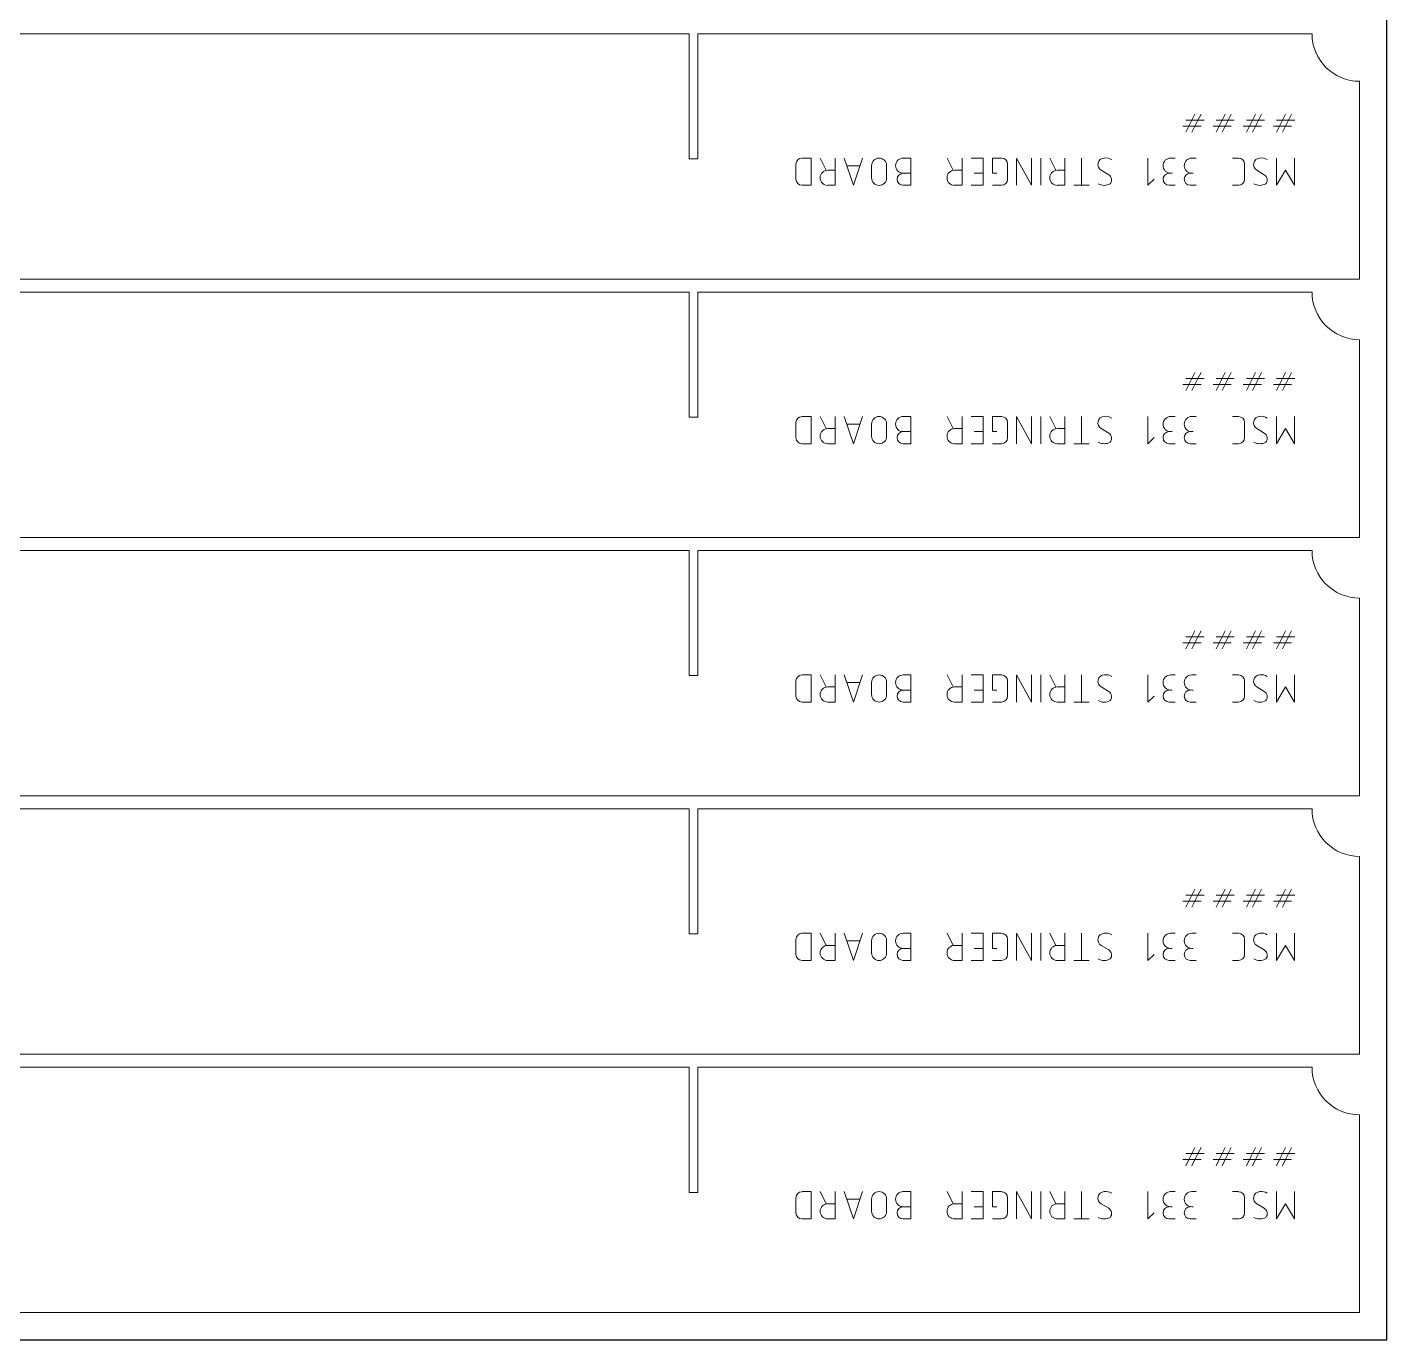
# Model space of a CAD drawing. Header units: inches. Extents: x 142 to 14402, y 211 to 2711.
# Drawn here: x 9501.7 to 10001.7, y 211.4 to 694 of the extents above; entities that cross this region are included whole.
import ezdxf

# ---------------------------------------------------------------- set-up
doc = ezdxf.new("R2010")
doc.units = ezdxf.units.IN
doc.header["$MEASUREMENT"] = 0
doc.layers.add('IV_MARK_SURFACE', color=2, linetype='Continuous', lineweight=5)
doc.layers.add('IV_OUTER_PROFILE', color=7, linetype='Continuous', lineweight=5)

msp = doc.modelspace()

# ---------------------------------------------------------------- linework, layer by layer
msp.add_lwpolyline([(9001.69, 211.42), (10001.69, 211.42), (10001.69, 2211.42), (9001.69, 2211.42)], close=True)
at = {"layer": 'IV_MARK_SURFACE'}
for p, q in [((9930.03, 659.88), (9931.14, 662.1)), ((9933.36, 662.1), (9932.25, 659.88)), ((9941.14, 659.88), (9942.25, 662.1)), ((9944.47, 662.1), (9943.36, 659.88)), ((9952.25, 659.88), (9953.36, 662.1)), ((9955.58, 662.1), (9954.47, 659.88)), ((9963.36, 659.88), (9964.47, 662.1)), ((9966.7, 662.1), (9965.58, 659.88)), ((9928.92, 657.66), (9926.7, 657.66)), ((9927.81, 659.88), (9930.03, 659.88)), ((9927.81, 655.43), (9928.92, 657.66)), ((9928.92, 657.66), (9930.03, 659.88)), ((9931.14, 657.66), (9928.92, 657.66)), ((9930.03, 659.88), (9932.25, 659.88)), ((9931.14, 657.66), (9930.03, 655.43)), ((9932.25, 659.88), (9931.14, 657.66)), ((9933.36, 657.66), (9931.14, 657.66)), ((9932.25, 659.88), (9934.47, 659.88)), ((9940.03, 657.66), (9937.81, 657.66)), ((9938.92, 659.88), (9941.14, 659.88)), ((9938.92, 655.43), (9940.03, 657.66)), ((9940.03, 657.66), (9941.14, 659.88)), ((9942.25, 657.66), (9940.03, 657.66)), ((9941.14, 659.88), (9943.36, 659.88)), ((9942.25, 657.66), (9941.14, 655.43)), ((9943.36, 659.88), (9942.25, 657.66)), ((9944.47, 657.66), (9942.25, 657.66)), ((9943.36, 659.88), (9945.58, 659.88)), ((9951.14, 657.66), (9948.92, 657.66)), ((9950.03, 659.88), (9952.25, 659.88)), ((9950.03, 655.43), (9951.14, 657.66)), ((9951.14, 657.66), (9952.25, 659.88)), ((9953.36, 657.66), (9951.14, 657.66)), ((9952.25, 659.88), (9954.47, 659.88)), ((9953.36, 657.66), (9952.25, 655.43)), ((9954.47, 659.88), (9953.36, 657.66)), ((9955.58, 657.66), (9953.36, 657.66)), ((9954.47, 659.88), (9956.7, 659.88)), ((9962.25, 657.66), (9960.03, 657.66)), ((9961.14, 659.88), (9963.36, 659.88)), ((9961.14, 655.43), (9962.25, 657.66)), ((9962.25, 657.66), (9963.36, 659.88)), ((9964.47, 657.66), (9962.25, 657.66)), ((9963.36, 659.88), (9965.58, 659.88)), ((9964.47, 657.66), (9963.36, 655.43)), ((9965.58, 659.88), (9964.47, 657.66)), ((9966.7, 657.66), (9964.47, 657.66)), ((9965.58, 659.88), (9967.81, 659.88)), ((9789.97, 645.89), (9786.63, 645.89)), ((9789.97, 635.89), (9789.97, 645.89)), ((9795.52, 641.44), (9793.3, 645.89)), ((9798.85, 645.89), (9798.85, 641.44)), ((9802.19, 645.89), (9805.52, 635.89)), ((9805.52, 635.89), (9808.85, 645.89)), ((9823.85, 645.89), (9826.63, 645.89)), ((9826.63, 645.89), (9826.63, 640.33)), ((9842.19, 641.44), (9839.97, 645.89)), ((9845.52, 645.89), (9845.52, 641.44)), ((9848.85, 645.89), (9853.3, 645.89)), ((9853.3, 645.89), (9853.3, 640.33)), ((9859.97, 645.89), (9856.63, 645.89)), ((9856.63, 645.89), (9856.63, 640.33)), ((9871.08, 635.89), (9865.52, 645.89)), ((9865.52, 645.89), (9865.52, 635.89)), ((9871.08, 645.89), (9871.08, 635.89)), ((9874.41, 645.89), (9874.41, 635.89)), ((9879.97, 641.44), (9877.74, 645.89)), ((9883.3, 645.89), (9883.3, 641.44)), ((9889.41, 645.89), (9889.41, 635.89)), ((9913.85, 635.89), (9913.85, 645.89)), ((9923.85, 645.89), (9922.19, 645.89)), ((9931.63, 645.89), (9929.97, 645.89)), ((9944.97, 645.89), (9947.19, 645.89)), ((9961.08, 635.89), (9961.08, 645.89)), ((9967.74, 645.89), (9967.74, 635.89)), ((9784.41, 643.66), (9784.41, 638.11)), ((9796.08, 641.44), (9798.85, 641.44)), ((9798.85, 641.44), (9798.85, 635.89)), ((9807.74, 643.11), (9803.3, 643.11)), ((9812.19, 643.11), (9812.19, 638.66)), ((9817.74, 638.66), (9817.74, 643.11)), ((9823.85, 640.33), (9826.63, 640.33)), ((9826.63, 640.33), (9826.63, 635.89)), ((9842.74, 641.44), (9845.52, 641.44)), ((9845.52, 641.44), (9845.52, 635.89)), ((9853.3, 640.33), (9849.97, 640.33)), ((9853.3, 640.33), (9853.3, 635.89)), ((9856.63, 640.33), (9858.3, 640.33)), ((9862.19, 638.11), (9862.19, 643.66)), ((9880.52, 641.44), (9883.3, 641.44)), ((9883.3, 641.44), (9883.3, 635.89)), ((9896.63, 641.44), (9899.41, 639.77)), ((9922.19, 640.33), (9922.74, 640.33)), ((9929.97, 640.33), (9930.52, 640.33)), ((9949.41, 643.66), (9949.41, 638.11)), ((9953.85, 641.44), (9956.63, 639.77)), ((9964.41, 641.44), (9961.08, 635.89)), ((9967.74, 635.89), (9964.41, 641.44)), ((9786.63, 635.89), (9789.97, 635.89)), ((9798.85, 635.89), (9796.08, 635.89)), ((9826.63, 635.89), (9823.85, 635.89)), ((9845.52, 635.89), (9842.74, 635.89)), ((9853.3, 635.89), (9848.85, 635.89)), ((9856.63, 635.89), (9859.97, 635.89)), ((9883.3, 635.89), (9880.52, 635.89)), ((9889.41, 635.89), (9886.63, 635.89)), ((9892.19, 635.89), (9889.41, 635.89)), ((9916.08, 638.11), (9913.85, 635.89)), ((9921.63, 635.89), (9923.85, 635.89)), ((9929.41, 635.89), (9931.63, 635.89)), ((9947.19, 635.89), (9944.97, 635.89)), ((9930.03, 564.88), (9931.14, 567.1)), ((9933.36, 567.1), (9932.25, 564.88)), ((9941.14, 564.88), (9942.25, 567.1)), ((9944.47, 567.1), (9943.36, 564.88)), ((9952.25, 564.88), (9953.36, 567.1)), ((9955.58, 567.1), (9954.47, 564.88)), ((9963.36, 564.88), (9964.47, 567.1)), ((9966.7, 567.1), (9965.58, 564.88)), ((9928.92, 562.66), (9926.7, 562.66)), ((9927.81, 564.88), (9930.03, 564.88)), ((9927.81, 560.43), (9928.92, 562.66)), ((9928.92, 562.66), (9930.03, 564.88)), ((9931.14, 562.66), (9928.92, 562.66)), ((9930.03, 564.88), (9932.25, 564.88)), ((9931.14, 562.66), (9930.03, 560.43)), ((9932.25, 564.88), (9931.14, 562.66)), ((9933.36, 562.66), (9931.14, 562.66)), ((9932.25, 564.88), (9934.47, 564.88)), ((9940.03, 562.66), (9937.81, 562.66)), ((9938.92, 564.88), (9941.14, 564.88)), ((9938.92, 560.43), (9940.03, 562.66)), ((9940.03, 562.66), (9941.14, 564.88)), ((9942.25, 562.66), (9940.03, 562.66)), ((9941.14, 564.88), (9943.36, 564.88)), ((9942.25, 562.66), (9941.14, 560.43)), ((9943.36, 564.88), (9942.25, 562.66)), ((9944.47, 562.66), (9942.25, 562.66)), ((9943.36, 564.88), (9945.58, 564.88)), ((9951.14, 562.66), (9948.92, 562.66)), ((9950.03, 564.88), (9952.25, 564.88)), ((9950.03, 560.43), (9951.14, 562.66)), ((9951.14, 562.66), (9952.25, 564.88)), ((9953.36, 562.66), (9951.14, 562.66)), ((9952.25, 564.88), (9954.47, 564.88)), ((9953.36, 562.66), (9952.25, 560.43)), ((9954.47, 564.88), (9953.36, 562.66)), ((9955.58, 562.66), (9953.36, 562.66)), ((9954.47, 564.88), (9956.7, 564.88)), ((9962.25, 562.66), (9960.03, 562.66)), ((9961.14, 564.88), (9963.36, 564.88)), ((9961.14, 560.43), (9962.25, 562.66)), ((9962.25, 562.66), (9963.36, 564.88)), ((9964.47, 562.66), (9962.25, 562.66)), ((9963.36, 564.88), (9965.58, 564.88)), ((9964.47, 562.66), (9963.36, 560.43)), ((9965.58, 564.88), (9964.47, 562.66)), ((9966.7, 562.66), (9964.47, 562.66)), ((9965.58, 564.88), (9967.81, 564.88)), ((9789.97, 550.89), (9786.63, 550.89)), ((9789.97, 540.89), (9789.97, 550.89)), ((9795.52, 546.44), (9793.3, 550.89)), ((9798.85, 550.89), (9798.85, 546.44)), ((9802.19, 550.89), (9805.52, 540.89)), ((9805.52, 540.89), (9808.85, 550.89)), ((9823.85, 550.89), (9826.63, 550.89)), ((9826.63, 550.89), (9826.63, 545.33)), ((9842.19, 546.44), (9839.97, 550.89)), ((9845.52, 550.89), (9845.52, 546.44)), ((9848.85, 550.89), (9853.3, 550.89)), ((9853.3, 550.89), (9853.3, 545.33)), ((9859.97, 550.89), (9856.63, 550.89)), ((9856.63, 550.89), (9856.63, 545.33)), ((9871.08, 540.89), (9865.52, 550.89)), ((9865.52, 550.89), (9865.52, 540.89)), ((9871.08, 550.89), (9871.08, 540.89)), ((9874.41, 550.89), (9874.41, 540.89)), ((9879.97, 546.44), (9877.74, 550.89)), ((9883.3, 550.89), (9883.3, 546.44)), ((9889.41, 550.89), (9889.41, 540.89)), ((9913.85, 540.89), (9913.85, 550.89)), ((9923.85, 550.89), (9922.19, 550.89)), ((9931.63, 550.89), (9929.97, 550.89)), ((9944.97, 550.89), (9947.19, 550.89)), ((9961.08, 540.89), (9961.08, 550.89)), ((9967.74, 550.89), (9967.74, 540.89)), ((9784.41, 548.66), (9784.41, 543.11)), ((9796.08, 546.44), (9798.85, 546.44)), ((9798.85, 546.44), (9798.85, 540.89)), ((9807.74, 548.11), (9803.3, 548.11)), ((9812.19, 548.11), (9812.19, 543.66)), ((9817.74, 543.66), (9817.74, 548.11)), ((9823.85, 545.33), (9826.63, 545.33)), ((9826.63, 545.33), (9826.63, 540.89)), ((9842.74, 546.44), (9845.52, 546.44)), ((9845.52, 546.44), (9845.52, 540.89)), ((9853.3, 545.33), (9849.97, 545.33)), ((9853.3, 545.33), (9853.3, 540.89)), ((9856.63, 545.33), (9858.3, 545.33)), ((9862.19, 543.11), (9862.19, 548.66)), ((9880.52, 546.44), (9883.3, 546.44)), ((9883.3, 546.44), (9883.3, 540.89)), ((9896.63, 546.44), (9899.41, 544.77)), ((9922.19, 545.33), (9922.74, 545.33)), ((9929.97, 545.33), (9930.52, 545.33)), ((9949.41, 548.66), (9949.41, 543.11)), ((9953.85, 546.44), (9956.63, 544.77)), ((9964.41, 546.44), (9961.08, 540.89)), ((9967.74, 540.89), (9964.41, 546.44)), ((9786.63, 540.89), (9789.97, 540.89)), ((9798.85, 540.89), (9796.08, 540.89)), ((9826.63, 540.89), (9823.85, 540.89)), ((9845.52, 540.89), (9842.74, 540.89)), ((9853.3, 540.89), (9848.85, 540.89)), ((9856.63, 540.89), (9859.97, 540.89)), ((9883.3, 540.89), (9880.52, 540.89)), ((9889.41, 540.89), (9886.63, 540.89)), ((9892.19, 540.89), (9889.41, 540.89)), ((9916.08, 543.11), (9913.85, 540.89)), ((9921.63, 540.89), (9923.85, 540.89)), ((9929.41, 540.89), (9931.63, 540.89)), ((9947.19, 540.89), (9944.97, 540.89)), ((9930.03, 469.88), (9931.14, 472.1)), ((9933.36, 472.1), (9932.25, 469.88)), ((9941.14, 469.88), (9942.25, 472.1)), ((9944.47, 472.1), (9943.36, 469.88)), ((9952.25, 469.88), (9953.36, 472.1)), ((9955.58, 472.1), (9954.47, 469.88)), ((9963.36, 469.88), (9964.47, 472.1)), ((9966.7, 472.1), (9965.58, 469.88)), ((9928.92, 467.66), (9926.7, 467.66)), ((9927.81, 469.88), (9930.03, 469.88)), ((9927.81, 465.43), (9928.92, 467.66)), ((9928.92, 467.66), (9930.03, 469.88)), ((9931.14, 467.66), (9928.92, 467.66)), ((9930.03, 469.88), (9932.25, 469.88)), ((9931.14, 467.66), (9930.03, 465.43)), ((9932.25, 469.88), (9931.14, 467.66)), ((9933.36, 467.66), (9931.14, 467.66)), ((9932.25, 469.88), (9934.47, 469.88)), ((9940.03, 467.66), (9937.81, 467.66)), ((9938.92, 469.88), (9941.14, 469.88)), ((9938.92, 465.43), (9940.03, 467.66)), ((9940.03, 467.66), (9941.14, 469.88)), ((9942.25, 467.66), (9940.03, 467.66)), ((9941.14, 469.88), (9943.36, 469.88)), ((9942.25, 467.66), (9941.14, 465.43)), ((9943.36, 469.88), (9942.25, 467.66)), ((9944.47, 467.66), (9942.25, 467.66)), ((9943.36, 469.88), (9945.58, 469.88)), ((9951.14, 467.66), (9948.92, 467.66)), ((9950.03, 469.88), (9952.25, 469.88)), ((9950.03, 465.43), (9951.14, 467.66)), ((9951.14, 467.66), (9952.25, 469.88)), ((9953.36, 467.66), (9951.14, 467.66)), ((9952.25, 469.88), (9954.47, 469.88)), ((9953.36, 467.66), (9952.25, 465.43)), ((9954.47, 469.88), (9953.36, 467.66)), ((9955.58, 467.66), (9953.36, 467.66)), ((9954.47, 469.88), (9956.7, 469.88)), ((9962.25, 467.66), (9960.03, 467.66)), ((9961.14, 469.88), (9963.36, 469.88)), ((9961.14, 465.43), (9962.25, 467.66)), ((9962.25, 467.66), (9963.36, 469.88)), ((9964.47, 467.66), (9962.25, 467.66)), ((9963.36, 469.88), (9965.58, 469.88)), ((9964.47, 467.66), (9963.36, 465.43)), ((9965.58, 469.88), (9964.47, 467.66)), ((9966.7, 467.66), (9964.47, 467.66)), ((9965.58, 469.88), (9967.81, 469.88)), ((9789.97, 455.89), (9786.63, 455.89)), ((9789.97, 445.89), (9789.97, 455.89)), ((9795.52, 451.44), (9793.3, 455.89)), ((9798.85, 455.89), (9798.85, 451.44)), ((9802.19, 455.89), (9805.52, 445.89)), ((9805.52, 445.89), (9808.85, 455.89)), ((9823.85, 455.89), (9826.63, 455.89)), ((9826.63, 455.89), (9826.63, 450.33)), ((9842.19, 451.44), (9839.97, 455.89)), ((9845.52, 455.89), (9845.52, 451.44)), ((9848.85, 455.89), (9853.3, 455.89)), ((9853.3, 455.89), (9853.3, 450.33)), ((9859.97, 455.89), (9856.63, 455.89)), ((9856.63, 455.89), (9856.63, 450.33)), ((9871.08, 445.89), (9865.52, 455.89)), ((9865.52, 455.89), (9865.52, 445.89)), ((9871.08, 455.89), (9871.08, 445.89)), ((9874.41, 455.89), (9874.41, 445.89)), ((9879.97, 451.44), (9877.74, 455.89)), ((9883.3, 455.89), (9883.3, 451.44)), ((9889.41, 455.89), (9889.41, 445.89)), ((9913.85, 445.89), (9913.85, 455.89)), ((9923.85, 455.89), (9922.19, 455.89)), ((9931.63, 455.89), (9929.97, 455.89)), ((9944.97, 455.89), (9947.19, 455.89)), ((9961.08, 445.89), (9961.08, 455.89)), ((9967.74, 455.89), (9967.74, 445.89)), ((9784.41, 453.66), (9784.41, 448.11)), ((9796.08, 451.44), (9798.85, 451.44)), ((9798.85, 451.44), (9798.85, 445.89)), ((9807.74, 453.11), (9803.3, 453.11)), ((9812.19, 453.11), (9812.19, 448.66)), ((9817.74, 448.66), (9817.74, 453.11)), ((9823.85, 450.33), (9826.63, 450.33)), ((9826.63, 450.33), (9826.63, 445.89)), ((9842.74, 451.44), (9845.52, 451.44)), ((9845.52, 451.44), (9845.52, 445.89)), ((9853.3, 450.33), (9849.97, 450.33)), ((9853.3, 450.33), (9853.3, 445.89)), ((9856.63, 450.33), (9858.3, 450.33)), ((9862.19, 448.11), (9862.19, 453.66)), ((9880.52, 451.44), (9883.3, 451.44)), ((9883.3, 451.44), (9883.3, 445.89)), ((9896.63, 451.44), (9899.41, 449.77)), ((9922.19, 450.33), (9922.74, 450.33)), ((9929.97, 450.33), (9930.52, 450.33)), ((9949.41, 453.66), (9949.41, 448.11)), ((9953.85, 451.44), (9956.63, 449.77)), ((9964.41, 451.44), (9961.08, 445.89)), ((9967.74, 445.89), (9964.41, 451.44)), ((9786.63, 445.89), (9789.97, 445.89)), ((9798.85, 445.89), (9796.08, 445.89)), ((9826.63, 445.89), (9823.85, 445.89)), ((9845.52, 445.89), (9842.74, 445.89)), ((9853.3, 445.89), (9848.85, 445.89)), ((9856.63, 445.89), (9859.97, 445.89)), ((9883.3, 445.89), (9880.52, 445.89)), ((9889.41, 445.89), (9886.63, 445.89)), ((9892.19, 445.89), (9889.41, 445.89)), ((9916.08, 448.11), (9913.85, 445.89)), ((9921.63, 445.89), (9923.85, 445.89)), ((9929.41, 445.89), (9931.63, 445.89)), ((9947.19, 445.89), (9944.97, 445.89)), ((9930.03, 374.88), (9931.14, 377.1)), ((9933.36, 377.1), (9932.25, 374.88)), ((9941.14, 374.88), (9942.25, 377.1)), ((9944.47, 377.1), (9943.36, 374.88)), ((9952.25, 374.88), (9953.36, 377.1)), ((9955.58, 377.1), (9954.47, 374.88)), ((9963.36, 374.88), (9964.47, 377.1)), ((9966.7, 377.1), (9965.58, 374.88)), ((9928.92, 372.66), (9926.7, 372.66)), ((9927.81, 374.88), (9930.03, 374.88)), ((9927.81, 370.43), (9928.92, 372.66)), ((9928.92, 372.66), (9930.03, 374.88)), ((9931.14, 372.66), (9928.92, 372.66)), ((9930.03, 374.88), (9932.25, 374.88)), ((9931.14, 372.66), (9930.03, 370.43)), ((9932.25, 374.88), (9931.14, 372.66)), ((9933.36, 372.66), (9931.14, 372.66)), ((9932.25, 374.88), (9934.47, 374.88)), ((9940.03, 372.66), (9937.81, 372.66)), ((9938.92, 374.88), (9941.14, 374.88)), ((9938.92, 370.43), (9940.03, 372.66)), ((9940.03, 372.66), (9941.14, 374.88)), ((9942.25, 372.66), (9940.03, 372.66)), ((9941.14, 374.88), (9943.36, 374.88)), ((9942.25, 372.66), (9941.14, 370.43)), ((9943.36, 374.88), (9942.25, 372.66)), ((9944.47, 372.66), (9942.25, 372.66)), ((9943.36, 374.88), (9945.58, 374.88)), ((9951.14, 372.66), (9948.92, 372.66)), ((9950.03, 374.88), (9952.25, 374.88)), ((9950.03, 370.43), (9951.14, 372.66)), ((9951.14, 372.66), (9952.25, 374.88)), ((9953.36, 372.66), (9951.14, 372.66)), ((9952.25, 374.88), (9954.47, 374.88)), ((9953.36, 372.66), (9952.25, 370.43)), ((9954.47, 374.88), (9953.36, 372.66)), ((9955.58, 372.66), (9953.36, 372.66)), ((9954.47, 374.88), (9956.7, 374.88)), ((9962.25, 372.66), (9960.03, 372.66)), ((9961.14, 374.88), (9963.36, 374.88)), ((9961.14, 370.43), (9962.25, 372.66)), ((9962.25, 372.66), (9963.36, 374.88)), ((9964.47, 372.66), (9962.25, 372.66)), ((9963.36, 374.88), (9965.58, 374.88)), ((9964.47, 372.66), (9963.36, 370.43)), ((9965.58, 374.88), (9964.47, 372.66)), ((9966.7, 372.66), (9964.47, 372.66)), ((9965.58, 374.88), (9967.81, 374.88)), ((9789.97, 360.89), (9786.63, 360.89)), ((9789.97, 350.89), (9789.97, 360.89)), ((9795.52, 356.44), (9793.3, 360.89)), ((9798.85, 360.89), (9798.85, 356.44)), ((9802.19, 360.89), (9805.52, 350.89)), ((9805.52, 350.89), (9808.85, 360.89)), ((9823.85, 360.89), (9826.63, 360.89)), ((9826.63, 360.89), (9826.63, 355.33)), ((9842.19, 356.44), (9839.97, 360.89)), ((9845.52, 360.89), (9845.52, 356.44)), ((9848.85, 360.89), (9853.3, 360.89)), ((9853.3, 360.89), (9853.3, 355.33)), ((9859.97, 360.89), (9856.63, 360.89)), ((9856.63, 360.89), (9856.63, 355.33)), ((9871.08, 350.89), (9865.52, 360.89)), ((9865.52, 360.89), (9865.52, 350.89)), ((9871.08, 360.89), (9871.08, 350.89)), ((9874.41, 360.89), (9874.41, 350.89)), ((9879.97, 356.44), (9877.74, 360.89)), ((9883.3, 360.89), (9883.3, 356.44)), ((9889.41, 360.89), (9889.41, 350.89)), ((9913.85, 350.89), (9913.85, 360.89)), ((9923.85, 360.89), (9922.19, 360.89)), ((9931.63, 360.89), (9929.97, 360.89)), ((9944.97, 360.89), (9947.19, 360.89)), ((9961.08, 350.89), (9961.08, 360.89)), ((9967.74, 360.89), (9967.74, 350.89)), ((9784.41, 358.66), (9784.41, 353.11)), ((9796.08, 356.44), (9798.85, 356.44)), ((9798.85, 356.44), (9798.85, 350.89)), ((9807.74, 358.11), (9803.3, 358.11)), ((9812.19, 358.11), (9812.19, 353.66)), ((9817.74, 353.66), (9817.74, 358.11)), ((9823.85, 355.33), (9826.63, 355.33)), ((9826.63, 355.33), (9826.63, 350.89)), ((9842.74, 356.44), (9845.52, 356.44)), ((9845.52, 356.44), (9845.52, 350.89)), ((9853.3, 355.33), (9849.97, 355.33)), ((9853.3, 355.33), (9853.3, 350.89)), ((9856.63, 355.33), (9858.3, 355.33)), ((9862.19, 353.11), (9862.19, 358.66)), ((9880.52, 356.44), (9883.3, 356.44)), ((9883.3, 356.44), (9883.3, 350.89)), ((9896.63, 356.44), (9899.41, 354.77)), ((9922.19, 355.33), (9922.74, 355.33)), ((9929.97, 355.33), (9930.52, 355.33)), ((9949.41, 358.66), (9949.41, 353.11)), ((9953.85, 356.44), (9956.63, 354.77)), ((9964.41, 356.44), (9961.08, 350.89)), ((9967.74, 350.89), (9964.41, 356.44)), ((9786.63, 350.89), (9789.97, 350.89)), ((9798.85, 350.89), (9796.08, 350.89)), ((9826.63, 350.89), (9823.85, 350.89)), ((9845.52, 350.89), (9842.74, 350.89)), ((9853.3, 350.89), (9848.85, 350.89)), ((9856.63, 350.89), (9859.97, 350.89)), ((9883.3, 350.89), (9880.52, 350.89)), ((9889.41, 350.89), (9886.63, 350.89)), ((9892.19, 350.89), (9889.41, 350.89)), ((9916.08, 353.11), (9913.85, 350.89)), ((9921.63, 350.89), (9923.85, 350.89)), ((9929.41, 350.89), (9931.63, 350.89)), ((9947.19, 350.89), (9944.97, 350.89)), ((9930.03, 279.88), (9931.14, 282.1)), ((9933.36, 282.1), (9932.25, 279.88)), ((9941.14, 279.88), (9942.25, 282.1)), ((9944.47, 282.1), (9943.36, 279.88)), ((9952.25, 279.88), (9953.36, 282.1)), ((9955.58, 282.1), (9954.47, 279.88)), ((9963.36, 279.88), (9964.47, 282.1)), ((9966.7, 282.1), (9965.58, 279.88)), ((9928.92, 277.66), (9926.7, 277.66)), ((9927.81, 279.88), (9930.03, 279.88)), ((9927.81, 275.43), (9928.92, 277.66)), ((9928.92, 277.66), (9930.03, 279.88)), ((9931.14, 277.66), (9928.92, 277.66)), ((9930.03, 279.88), (9932.25, 279.88)), ((9931.14, 277.66), (9930.03, 275.43)), ((9932.25, 279.88), (9931.14, 277.66)), ((9933.36, 277.66), (9931.14, 277.66)), ((9932.25, 279.88), (9934.47, 279.88)), ((9940.03, 277.66), (9937.81, 277.66)), ((9938.92, 279.88), (9941.14, 279.88)), ((9938.92, 275.43), (9940.03, 277.66)), ((9940.03, 277.66), (9941.14, 279.88)), ((9942.25, 277.66), (9940.03, 277.66)), ((9941.14, 279.88), (9943.36, 279.88)), ((9942.25, 277.66), (9941.14, 275.43)), ((9943.36, 279.88), (9942.25, 277.66)), ((9944.47, 277.66), (9942.25, 277.66)), ((9943.36, 279.88), (9945.58, 279.88)), ((9951.14, 277.66), (9948.92, 277.66)), ((9950.03, 279.88), (9952.25, 279.88)), ((9950.03, 275.43), (9951.14, 277.66)), ((9951.14, 277.66), (9952.25, 279.88)), ((9953.36, 277.66), (9951.14, 277.66)), ((9952.25, 279.88), (9954.47, 279.88)), ((9953.36, 277.66), (9952.25, 275.43)), ((9954.47, 279.88), (9953.36, 277.66)), ((9955.58, 277.66), (9953.36, 277.66)), ((9954.47, 279.88), (9956.7, 279.88)), ((9962.25, 277.66), (9960.03, 277.66)), ((9961.14, 279.88), (9963.36, 279.88)), ((9961.14, 275.43), (9962.25, 277.66)), ((9962.25, 277.66), (9963.36, 279.88)), ((9964.47, 277.66), (9962.25, 277.66)), ((9963.36, 279.88), (9965.58, 279.88)), ((9964.47, 277.66), (9963.36, 275.43)), ((9965.58, 279.88), (9964.47, 277.66)), ((9966.7, 277.66), (9964.47, 277.66)), ((9965.58, 279.88), (9967.81, 279.88)), ((9789.97, 265.89), (9786.63, 265.89)), ((9789.97, 255.89), (9789.97, 265.89)), ((9795.52, 261.44), (9793.3, 265.89)), ((9798.85, 265.89), (9798.85, 261.44)), ((9802.19, 265.89), (9805.52, 255.89)), ((9805.52, 255.89), (9808.85, 265.89)), ((9823.85, 265.89), (9826.63, 265.89)), ((9826.63, 265.89), (9826.63, 260.33)), ((9842.19, 261.44), (9839.97, 265.89)), ((9845.52, 265.89), (9845.52, 261.44)), ((9848.85, 265.89), (9853.3, 265.89)), ((9853.3, 265.89), (9853.3, 260.33)), ((9859.97, 265.89), (9856.63, 265.89)), ((9856.63, 265.89), (9856.63, 260.33)), ((9871.08, 255.89), (9865.52, 265.89)), ((9865.52, 265.89), (9865.52, 255.89)), ((9871.08, 265.89), (9871.08, 255.89)), ((9874.41, 265.89), (9874.41, 255.89)), ((9879.97, 261.44), (9877.74, 265.89)), ((9883.3, 265.89), (9883.3, 261.44)), ((9889.41, 265.89), (9889.41, 255.89)), ((9913.85, 255.89), (9913.85, 265.89)), ((9923.85, 265.89), (9922.19, 265.89)), ((9931.63, 265.89), (9929.97, 265.89)), ((9944.97, 265.89), (9947.19, 265.89)), ((9961.08, 255.89), (9961.08, 265.89)), ((9967.74, 265.89), (9967.74, 255.89)), ((9784.41, 263.66), (9784.41, 258.11)), ((9796.08, 261.44), (9798.85, 261.44)), ((9798.85, 261.44), (9798.85, 255.89)), ((9807.74, 263.11), (9803.3, 263.11)), ((9812.19, 263.11), (9812.19, 258.66)), ((9817.74, 258.66), (9817.74, 263.11)), ((9823.85, 260.33), (9826.63, 260.33)), ((9826.63, 260.33), (9826.63, 255.89)), ((9842.74, 261.44), (9845.52, 261.44)), ((9845.52, 261.44), (9845.52, 255.89)), ((9853.3, 260.33), (9849.97, 260.33)), ((9853.3, 260.33), (9853.3, 255.89)), ((9856.63, 260.33), (9858.3, 260.33)), ((9862.19, 258.11), (9862.19, 263.66)), ((9880.52, 261.44), (9883.3, 261.44)), ((9883.3, 261.44), (9883.3, 255.89)), ((9896.63, 261.44), (9899.41, 259.77)), ((9922.19, 260.33), (9922.74, 260.33)), ((9929.97, 260.33), (9930.52, 260.33)), ((9949.41, 263.66), (9949.41, 258.11)), ((9953.85, 261.44), (9956.63, 259.77)), ((9964.41, 261.44), (9961.08, 255.89)), ((9967.74, 255.89), (9964.41, 261.44)), ((9786.63, 255.89), (9789.97, 255.89)), ((9798.85, 255.89), (9796.08, 255.89)), ((9826.63, 255.89), (9823.85, 255.89)), ((9845.52, 255.89), (9842.74, 255.89)), ((9853.3, 255.89), (9848.85, 255.89)), ((9856.63, 255.89), (9859.97, 255.89)), ((9883.3, 255.89), (9880.52, 255.89)), ((9889.41, 255.89), (9886.63, 255.89)), ((9892.19, 255.89), (9889.41, 255.89)), ((9916.08, 258.11), (9913.85, 255.89)), ((9921.63, 255.89), (9923.85, 255.89)), ((9929.41, 255.89), (9931.63, 255.89)), ((9947.19, 255.89), (9944.97, 255.89))]:
    msp.add_line(p, q, dxfattribs=at)
for centre, radius, start, end in [((9786.63, 643.66), 2.22, 90, 180), ((9814.97, 643.11), 2.78, 0, 180), ((9823.85, 643.11), 2.78, 90, 270), ((9859.97, 643.66), 2.22, 0, 90), ((9897.84, 643.5), 2.39, 92.3685, 239.559), ((9898.45, 642.22), 3.74, 56.4174, 100.9627), ((9922.19, 643.11), 2.78, 90, 270), ((9929.97, 643.11), 2.78, 90, 270), ((9947.19, 643.66), 2.22, 0, 90), ((9955.06, 643.5), 2.39, 92.3685, 239.559), ((9955.68, 642.22), 3.74, 56.4174, 100.9627), ((9796.08, 638.66), 2.78, 90, 270), ((9823.85, 638.11), 2.22, 90, 270), ((9842.74, 638.66), 2.78, 90, 270), ((9880.52, 638.66), 2.78, 90, 270), ((9921.63, 638.11), 2.22, 90, 270), ((9929.41, 638.11), 2.22, 90, 270), ((9786.63, 638.11), 2.22, 180, 270), ((9814.97, 638.66), 2.78, 180, 0), ((9859.97, 638.11), 2.22, 270, 0), ((9897.74, 640.57), 4.69, 241.7153, 298.2847), ((9898.28, 637.87), 2.21, 319.6263, 59.2984), ((9947.19, 638.11), 2.22, 270, 0), ((9954.97, 640.57), 4.69, 241.7153, 298.2847), ((9955.5, 637.87), 2.21, 319.6263, 59.2984), ((9786.63, 548.66), 2.22, 90, 180), ((9814.97, 548.11), 2.78, 0, 180), ((9823.85, 548.11), 2.78, 90, 270), ((9859.97, 548.66), 2.22, 0, 90), ((9897.84, 548.5), 2.39, 92.3685, 239.559), ((9898.45, 547.22), 3.74, 56.4174, 100.9627), ((9922.19, 548.11), 2.78, 90, 270), ((9929.97, 548.11), 2.78, 90, 270), ((9947.19, 548.66), 2.22, 0, 90), ((9955.06, 548.5), 2.39, 92.3685, 239.559), ((9955.68, 547.22), 3.74, 56.4174, 100.9627), ((9796.08, 543.66), 2.78, 90, 270), ((9823.85, 543.11), 2.22, 90, 270), ((9842.74, 543.66), 2.78, 90, 270), ((9880.52, 543.66), 2.78, 90, 270), ((9921.63, 543.11), 2.22, 90, 270), ((9929.41, 543.11), 2.22, 90, 270), ((9786.63, 543.11), 2.22, 180, 270), ((9814.97, 543.66), 2.78, 180, 0), ((9859.97, 543.11), 2.22, 270, 0), ((9897.74, 545.57), 4.69, 241.7153, 298.2847), ((9898.28, 542.87), 2.21, 319.6263, 59.2984), ((9947.19, 543.11), 2.22, 270, 0), ((9954.97, 545.57), 4.69, 241.7153, 298.2847), ((9955.5, 542.87), 2.21, 319.6263, 59.2984), ((9786.63, 453.66), 2.22, 90, 180), ((9814.97, 453.11), 2.78, 0, 180), ((9823.85, 453.11), 2.78, 90, 270), ((9859.97, 453.66), 2.22, 0, 90), ((9897.84, 453.5), 2.39, 92.3685, 239.559), ((9898.45, 452.22), 3.74, 56.4174, 100.9627), ((9922.19, 453.11), 2.78, 90, 270), ((9929.97, 453.11), 2.78, 90, 270), ((9947.19, 453.66), 2.22, 0, 90), ((9955.06, 453.5), 2.39, 92.3685, 239.559), ((9955.68, 452.22), 3.74, 56.4174, 100.9627), ((9796.08, 448.66), 2.78, 90, 270), ((9823.85, 448.11), 2.22, 90, 270), ((9842.74, 448.66), 2.78, 90, 270), ((9880.52, 448.66), 2.78, 90, 270), ((9921.63, 448.11), 2.22, 90, 270), ((9929.41, 448.11), 2.22, 90, 270), ((9786.63, 448.11), 2.22, 180, 270), ((9814.97, 448.66), 2.78, 180, 0), ((9859.97, 448.11), 2.22, 270, 0), ((9897.74, 450.57), 4.69, 241.7153, 298.2847), ((9898.28, 447.87), 2.21, 319.6263, 59.2984), ((9947.19, 448.11), 2.22, 270, 0), ((9954.97, 450.57), 4.69, 241.7153, 298.2847), ((9955.5, 447.87), 2.21, 319.6263, 59.2984), ((9786.63, 358.66), 2.22, 90, 180), ((9814.97, 358.11), 2.78, 0, 180), ((9823.85, 358.11), 2.78, 90, 270), ((9859.97, 358.66), 2.22, 0, 90), ((9897.84, 358.5), 2.39, 92.3685, 239.559), ((9898.45, 357.22), 3.74, 56.4174, 100.9627), ((9922.19, 358.11), 2.78, 90, 270), ((9929.97, 358.11), 2.78, 90, 270), ((9947.19, 358.66), 2.22, 0, 90), ((9955.06, 358.5), 2.39, 92.3685, 239.559), ((9955.68, 357.22), 3.74, 56.4174, 100.9627), ((9796.08, 353.66), 2.78, 90, 270), ((9823.85, 353.11), 2.22, 90, 270), ((9842.74, 353.66), 2.78, 90, 270), ((9880.52, 353.66), 2.78, 90, 270), ((9921.63, 353.11), 2.22, 90, 270), ((9929.41, 353.11), 2.22, 90, 270), ((9786.63, 353.11), 2.22, 180, 270), ((9814.97, 353.66), 2.78, 180, 0), ((9859.97, 353.11), 2.22, 270, 0), ((9897.74, 355.57), 4.69, 241.7153, 298.2847), ((9898.28, 352.87), 2.21, 319.6263, 59.2984), ((9947.19, 353.11), 2.22, 270, 0), ((9954.97, 355.57), 4.69, 241.7153, 298.2847), ((9955.5, 352.87), 2.21, 319.6263, 59.2984), ((9786.63, 263.66), 2.22, 90, 180), ((9814.97, 263.11), 2.78, 0, 180), ((9823.85, 263.11), 2.78, 90, 270), ((9859.97, 263.66), 2.22, 0, 90), ((9897.84, 263.5), 2.39, 92.3685, 239.559), ((9898.45, 262.22), 3.74, 56.4174, 100.9627), ((9922.19, 263.11), 2.78, 90, 270), ((9929.97, 263.11), 2.78, 90, 270), ((9947.19, 263.66), 2.22, 0, 90), ((9955.06, 263.5), 2.39, 92.3685, 239.559), ((9955.68, 262.22), 3.74, 56.4174, 100.9627), ((9796.08, 258.66), 2.78, 90, 270), ((9823.85, 258.11), 2.22, 90, 270), ((9842.74, 258.66), 2.78, 90, 270), ((9880.52, 258.66), 2.78, 90, 270), ((9921.63, 258.11), 2.22, 90, 270), ((9929.41, 258.11), 2.22, 90, 270), ((9786.63, 258.11), 2.22, 180, 270), ((9814.97, 258.66), 2.78, 180, 0), ((9859.97, 258.11), 2.22, 270, 0), ((9897.74, 260.57), 4.69, 241.7153, 298.2847), ((9898.28, 257.87), 2.21, 319.6263, 59.2984), ((9947.19, 258.11), 2.22, 270, 0), ((9954.97, 260.57), 4.69, 241.7153, 298.2847), ((9955.5, 257.87), 2.21, 319.6263, 59.2984)]:
    msp.add_arc(centre, radius, start, end, dxfattribs=at)
at = {"layer": 'IV_OUTER_PROFILE'}
for p, q in [((9258.29, 691.63), (9745.09, 691.63)), ((9745.09, 645.63), (9745.09, 691.63)), ((9748.29, 691.63), (9748.29, 645.63)), ((9748.29, 691.63), (9974.19, 691.63)), ((9991.69, 674.13), (9991.69, 601.42)), ((9748.29, 645.63), (9745.09, 645.63)), ((9011.69, 601.42), (9991.69, 601.42)), ((9258.29, 596.63), (9745.09, 596.63)), ((9745.09, 550.63), (9745.09, 596.63)), ((9748.29, 596.63), (9748.29, 550.63)), ((9748.29, 596.63), (9974.19, 596.63)), ((9991.69, 579.13), (9991.69, 506.42)), ((9748.29, 550.63), (9745.09, 550.63)), ((9011.69, 506.42), (9991.69, 506.42)), ((9258.29, 501.63), (9745.09, 501.63)), ((9745.09, 455.63), (9745.09, 501.63)), ((9748.29, 501.63), (9748.29, 455.63)), ((9748.29, 501.63), (9974.19, 501.63)), ((9991.69, 484.13), (9991.69, 411.42)), ((9748.29, 455.63), (9745.09, 455.63)), ((9011.69, 411.42), (9991.69, 411.42)), ((9258.29, 406.63), (9745.09, 406.63)), ((9745.09, 360.63), (9745.09, 406.63)), ((9748.29, 406.63), (9748.29, 360.63)), ((9748.29, 406.63), (9974.19, 406.63)), ((9991.69, 389.13), (9991.69, 316.42)), ((9748.29, 360.63), (9745.09, 360.63)), ((9011.69, 316.42), (9991.69, 316.42)), ((9258.29, 311.63), (9745.09, 311.63)), ((9745.09, 265.63), (9745.09, 311.63)), ((9748.29, 311.63), (9748.29, 265.63)), ((9748.29, 311.63), (9974.19, 311.63)), ((9991.69, 294.13), (9991.69, 221.42)), ((9748.29, 265.63), (9745.09, 265.63)), ((9011.69, 221.42), (9991.69, 221.42))]:
    msp.add_line(p, q, dxfattribs=at)
for centre in [(9991.69, 691.63), (9991.69, 596.63), (9991.69, 501.63), (9991.69, 406.63), (9991.69, 311.63)]:
    msp.add_arc(centre, 17.5, 180, 270, dxfattribs=at)

doc.saveas('drawing.dxf')
